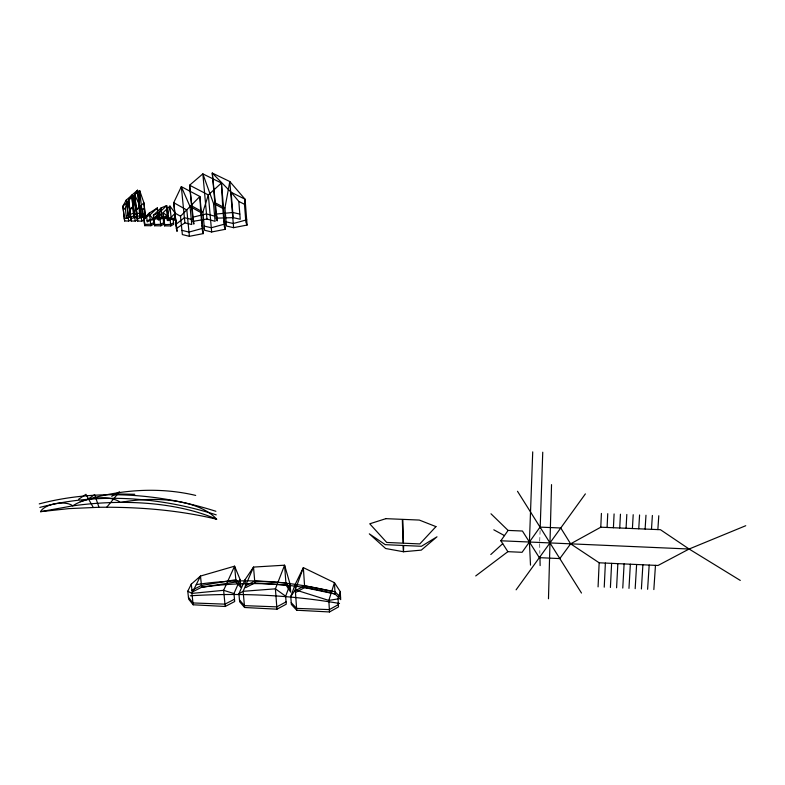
<?xml version="1.0" encoding="UTF-8"?>
<svg xmlns="http://www.w3.org/2000/svg" width="785" height="785" viewBox="0 0 785 785"><rect width="100%" height="100%" fill="white"/><g stroke="black" fill="none" stroke-linecap="round" stroke-linejoin="round"><path stroke-width="0.59" stroke-dasharray="3.92 2.94" d="M539.727 541.258L540.1 530.277M539.707 543.691L539.894 553.425"/><path stroke-width="1.18" d="M548.48 598.778L551.531 484.62M540.178 527.834L542.749 452.199M532.721 451.866L529.414 542.023L530.503 565.151M598.072 586.886L599.161 562.786L570.626 543.828L560.765 527.991L540.031 527.118L522.084 552.306L507.866 551.669L475.72 575.945M490.988 513.792L508.091 530.415L522.427 531.023L539.334 557.654L559.823 558.586L570.626 543.828L600.78 527.206L601.408 513.429M604.234 587.18L605.382 563.071M607.09 527.471L607.747 513.684M610.406 587.474L611.613 563.355M613.409 527.736L614.096 513.939M616.588 587.779L617.854 563.64M619.728 528.001L620.454 514.195M622.77 588.073L624.104 563.924M626.067 528.266L626.822 514.45M628.971 588.377L630.355 564.209M632.406 528.531L633.201 514.705M635.173 588.671L636.625 564.493M638.755 528.796L639.579 514.97M641.394 588.976L642.895 564.788M645.113 529.061L645.976 515.225M647.615 589.28L649.175 565.072M651.481 529.326L652.374 515.48M653.846 589.574L655.465 565.357M657.859 529.59L658.782 515.745M135.226 221.066L132.204 194.827L136.109 209.664L137.296 219.996L135.226 221.066L131.154 221.027L128.711 200.106L132.204 194.827L137.542 190.206L139.916 217.563L140.486 216.179L136.6 216.012L134.549 217.062L133.362 206.789L134.225 195.318L137.542 190.206L140.554 217.563L142.585 216.523L145.588 217.533L145.372 218.603L143.94 202.844L139.651 190.519L134.696 194.837L137.699 221.085L141.781 221.125L143.832 220.065L142.664 209.713L140.103 206.327L134.696 194.837L137.699 221.085M175.82 222.184L175.968 220.605L171.267 219.103L168.353 220.644L167.813 215.463L169.923 206.053L175.212 213.206L180.511 216.248L182.346 234.578L189.401 236.314L203.344 233.596L199.9 196.476L181.325 186.663L173.72 202.677L176.36 228.513L177.067 231.398L173.72 202.677L186.83 210.007L189.401 236.314M175.663 220.673L175.811 219.093L171.14 217.906L168.225 219.447M244.478 204.286L245.077 199.233L229.809 181.541L212.254 173.043L216.228 218.171L217.209 220.919L212.254 173.043L231.104 192.276L238.807 201.421L244.478 204.286L245.891 222.243L247.089 225.05L233.616 227.679L226.463 226.011L224.932 207.946L229.809 181.541L233.616 227.679M170.767 225.923L169.992 218.446L175.212 213.206L175.29 216.984L173.171 219.113L173.711 224.343L170.767 225.923L164.556 225.864L163.152 212.627L169.923 206.053L171.267 219.103M164.624 223.048L164.428 224.657L170.61 224.402L173.554 222.822M158.089 218.377L158.315 216.827L147.089 220.713M149.709 215.178L157.363 207.937L158.256 219.879L157.363 207.937L149.405 212.99L143.861 218.21L144.695 225.668L150.877 225.727L153.889 224.147L153.32 218.936L149.709 215.178L143.861 218.21L144.695 225.668M154.714 222.96L154.468 224.559L160.631 224.304L163.614 222.734M154.606 225.766L153.448 215.208L161.033 207.966L166.675 205.572L168.039 218.603L167.382 220.634L166.675 205.572L159.384 212.598L153.448 215.208L154.606 225.766L160.797 225.825L163.78 224.245L163.221 219.025L159.384 212.598L160.797 225.825M144.842 222.862L144.558 224.461L150.71 224.206L153.723 222.636M145.039 215.61L145.254 214.55L142.32 214.148L140.28 215.198M137.66 217.622L137.424 218.701L143.488 217.062M124.638 220.968L122.882 206.19L126.866 202.726L131.782 195.298L133.931 217.052L131.782 195.298L126.248 200.087L122.882 206.19L124.638 220.968L128.701 221.007L130.781 219.937L129.574 209.615L126.248 200.087L128.701 221.007M133.587 214.069L133.833 213.02L126.238 216.061M131.154 221.027L128.711 200.106L134.225 195.318L136.6 216.012M131.134 217.563L130.879 218.642L136.953 217.003M124.629 217.504L124.354 218.583L130.438 216.945M125.296 208.143L126.866 202.726L128.583 217.386L126.513 218.436L125.296 208.143L123.687 209.566M338.06 598.877L340.268 591.635L334.439 582.666L303.353 567.634L295.16 584.482L290.784 596.463L291.363 604.47L296.72 610.23L329.494 611.957L338.502 606.923L338.06 598.877L328.827 600.427L295.288 589.839L290.784 596.463M211.675 231.968L204.571 230.26L202.883 212.068L208.339 194.945L221.429 183.023L202.844 173.877L189.597 185.211L193.061 221.331L193.875 224.118L189.597 185.211L208.339 194.945L211.675 231.968L225.374 229.289L221.429 183.023L222.773 208.349L224.324 226.423L225.374 229.289M167.225 219.133L167.882 217.102L162.014 217.17L159.07 218.701M158.639 214.727L161.033 207.966L162.142 218.358L159.198 219.888L158.639 214.727L154.272 218.946M285.652 596.198L290.107 584.226L284.592 565.19L253.516 567.084L244.989 579.772L238.915 593.813L239.651 601.781L244.586 607.492L276.977 609.189L286.24 604.205L285.652 596.198L275.398 588.838L243.124 591.301L238.915 593.813M139.573 214.58L140.142 213.206L136.325 213.648L134.274 214.688M233.959 593.558L240.122 579.536L234.587 566.181L200.479 576.062L191.285 584.148L187.762 591.203L188.645 599.141L193.179 604.793L225.197 606.471L234.705 601.526L233.959 593.558L223.617 590.32L191.923 593.401L187.762 591.203M507.866 551.669L500.859 540.777L508.091 530.415M516.098 589.829L585.384 493.883M144.391 218.858L149.405 212.99L150.877 225.727M106.721 507.267L119.477 491.783L111.696 496.355M164.202 219.035L167.813 215.463M163.221 219.025L166.842 215.453M180.511 216.248L199.9 196.476L200.744 212.47L202.442 230.672L203.344 233.596M153.32 218.936L157.697 214.717M142.664 209.713L144.214 208.29M490.802 554.524L502.724 543.671M136.109 209.664L138.749 207.279M136.757 209.673L139.387 207.279L139.651 190.519L142.585 216.523M130.202 209.615L133.362 206.789M129.574 209.615L132.743 206.789M87.684 499.407L94.612 494.648L98.998 507.277C138.484 506.865 178.195 510.005 216.66 519.219A200.862 103.345 -11.1 0 0 72.73 505.864A17.358 7.86 -9.7 0 0 55.49 503.636A17.358 7.86 -9.7 0 0 40.516 511.683L68.835 508.621L98.998 507.277M78.677 499.221L85.938 494.324L93.248 507.444M176.36 228.513L184.907 222.881L191.775 224.51L190.048 206.563L181.325 186.663L184.907 222.881M338.374 604.587L329.357 609.611L296.593 608.375L291.225 602.625M286.074 601.879L276.801 606.864L244.42 605.647L239.474 599.946M295.592 590.575L304.56 585.796L334.94 591.704L340.572 597.307M340.268 591.635L340.69 599.632L335.067 594.01L304.688 587.612L295.719 592.4L295.16 584.482M745.75 525.714L689.112 549.019L658.007 565.475L599.161 562.786M234.489 599.22L224.971 604.146L192.973 602.949L188.439 597.307M290.107 584.226L290.676 592.145L286.064 585.11L254.87 582.921L245.695 587.641L244.989 579.772M245.528 585.826L254.713 581.116L285.897 582.823L290.509 589.849M191.952 590.212L201.47 585.463L235.834 579.713L240.632 585.119M80.178 501.684C117.014 489.752 157.863 486.406 195.691 495.423M128.583 217.386L134.176 215.993M158.472 218.318L150.22 220.359L147.217 221.91L146.648 216.729M40.516 511.683L72.73 505.864A29.074 13.394 -8.9 0 1 120.448 502.41A91.511 44.716 -8.6 0 1 216.66 519.219M193.061 221.331L206.965 219.044L215.09 221.321L213.51 203.452L202.844 173.877L206.965 219.044M240.122 579.536L240.838 587.406L236.049 581.989L201.667 587.268L192.148 592.037L191.285 584.148M216.228 218.171L233.194 217.641L240.23 219.241L238.807 201.421M119.33 494.02L134.765 494.275M162.142 218.358L168.039 218.603M600.78 527.206L660.43 529.698L689.112 549.019L740.294 580.429M500.859 540.777L689.112 549.019M173.171 219.113L169.992 218.446L163.152 212.627L164.556 225.864M239.817 214.079L232.772 212.499L215.875 214.079L216.846 216.807M226.109 221.851L233.273 223.509L246.676 219.82L245.479 217.043M191.275 219.309L184.396 217.7L175.928 224.353L176.645 227.208M204.179 226.07L211.293 227.758L224.932 224.019L223.872 221.193M181.924 230.358L188.989 232.085L202.854 228.288L201.951 225.403M214.629 216.14L206.494 213.903L192.668 217.219L193.483 219.986M215.639 203.06L224.932 207.946M213.51 203.452L222.773 208.349M493.804 529.806L504.47 535.606M192.158 206.17L202.883 212.068M190.048 206.563L200.744 212.47M517.501 491.282L581.489 593.038M141.781 221.125L140.103 206.327L143.94 202.844L145.588 217.533M193.179 604.793L191.923 593.401L200.479 576.062L201.667 587.268A232.488 144.136 -9.1 0 1 335.067 594.01L334.439 582.666L328.827 600.427L329.494 611.957M225.197 606.471L223.617 590.32L234.587 566.181L236.049 581.989M244.586 607.492L243.124 591.301L253.516 567.084L254.87 582.921M233.194 217.641L231.104 192.276L245.077 199.233L247.089 225.05M276.977 609.189L275.398 588.838L284.592 565.19L286.064 585.11M296.72 610.23L295.288 589.839L303.353 567.634L304.688 587.612M539.962 557.075L540.119 565.592M190.304 595.786A575.974 426.088 -20.6 0 1 339.532 603.479M196.25 584.639A280.795 212.313 17.1 0 1 331.662 591.439M39.25 503.891A277.811 213 22.4 0 1 215.885 511.29M39.819 507.414A277.458 212.49 22.3 0 1 216.238 514.872M403.667 545.487L403.49 551.747L421.28 550.128L436.99 536.803L421.417 546.282L403.667 545.487M435.96 526.617L419.838 543.927L403.49 543.2L402.813 519.366L419.308 520.062L435.96 526.617M385.886 518.659L369.745 523.801L386.72 542.455L403.009 543.181L402.332 519.346L385.886 518.659M402.96 545.457L385.278 544.662L369.313 533.849L385.641 548.519L403.49 551.747L402.96 545.457"/></g></svg>
